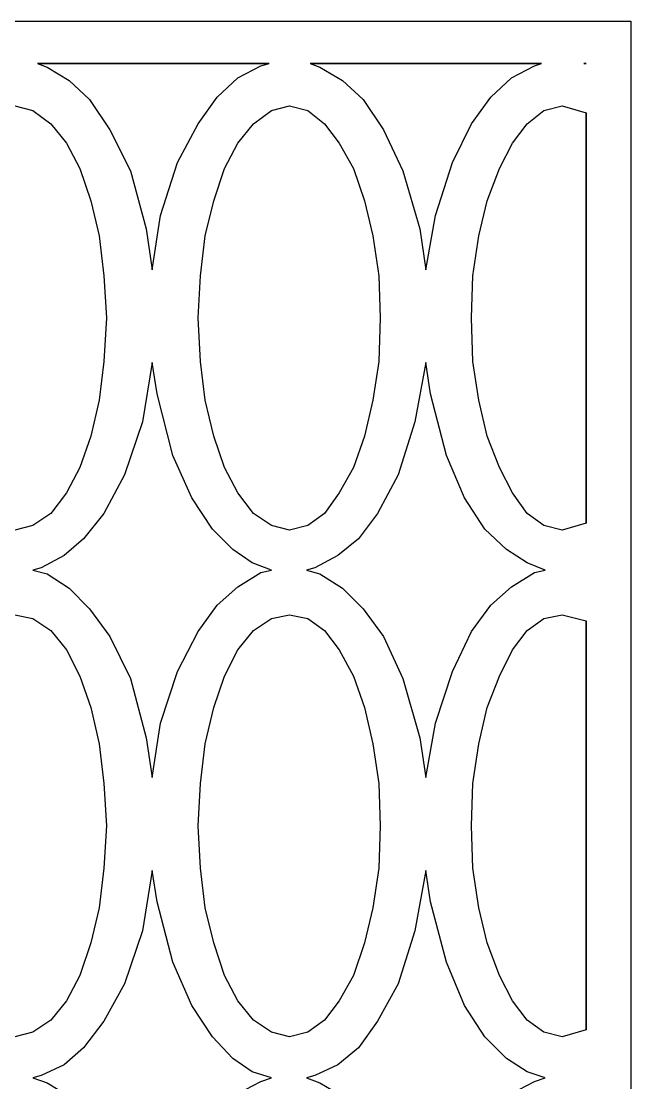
# Model space of a CAD drawing. Header units: centimetres. Extents: x -8.9 to 6.3, y -14 to 14.3.
# Drawn here: x 2.31 to 6.31, y 7.34 to 14.29 of the extents above; entities that cross this region are included whole.
import ezdxf

# ---------------------------------------------------------------- set-up
doc = ezdxf.new("R2010")
doc.units = ezdxf.units.CM
doc.header["$MEASUREMENT"] = 0
doc.layers.add('layer 1', color=7, linetype='Continuous')

msp = doc.modelspace()

# ---------------------------------------------------------------- linework, layer by layer
at = {"layer": 'layer 1', "color": 177}
for points, knots in [([(6.30905, 0.37926), (6.30905, 0.37926), (6.30905, 14.29219), (6.30905, 14.29219), (6.30905, 14.29219), (6.30905, 14.29219), (-8.93983, 14.29219), (-8.93983, 14.29219), (-8.93983, 14.29219), (-8.93983, 14.29219), (-8.93983, 0.37926), (-8.93983, 0.37926), (-8.93983, 0.37926), (-8.93983, 0.37926), (6.30905, 0.37926), (6.30905, 0.37926)], [0, 0, 0, 0, 0.2, 0.2, 0.2, 0.2, 0.4, 0.4, 0.4, 0.4, 0.6, 0.6, 0.6, 0.6, 1, 1, 1, 1]), ([(3.93753, 14.01551), (3.93753, 14.01551), (3.8822, 13.9997), (3.8822, 13.9997), (3.8822, 13.9997), (3.8822, 13.9997), (3.732, 13.92065), (3.732, 13.92065), (3.732, 13.92065), (3.732, 13.92065), (3.59761, 13.79417), (3.59761, 13.79417), (3.59761, 13.79417), (3.59761, 13.79417), (3.47113, 13.62026), (3.47113, 13.62026), (3.47113, 13.62026), (3.47113, 13.62026), (3.33675, 13.3673), (3.33675, 13.3673), (3.33675, 13.3673), (3.33675, 13.3673), (3.22608, 13.01947), (3.22608, 13.01947), (3.22608, 13.01947), (3.22608, 13.01947), (3.17074, 12.66375), (3.17074, 12.66375), (3.17074, 12.66375), (3.17074, 12.66375), (3.13121, 12.93252), (3.13121, 12.93252), (3.13121, 12.93252), (3.13121, 12.93252), (3.02845, 13.31196), (3.02845, 13.31196), (3.02845, 13.31196), (3.02845, 13.31196), (2.89406, 13.58073), (2.89406, 13.58073), (2.89406, 13.58073), (2.89406, 13.58073), (2.75968, 13.77836), (2.75968, 13.77836), (2.75968, 13.77836), (2.75968, 13.77836), (2.62529, 13.90484), (2.62529, 13.90484), (2.62529, 13.90484), (2.62529, 13.90484), (2.483, 13.9918), (2.483, 13.9918), (2.483, 13.9918), (2.483, 13.9918), (2.41976, 14.01551), (2.41976, 14.01551), (2.41976, 14.01551), (2.41976, 14.01551), (3.93753, 14.01551), (3.93753, 14.01551)], [0, 0, 0, 0, 0.0625, 0.0625, 0.0625, 0.0625, 0.125, 0.125, 0.125, 0.125, 0.1875, 0.1875, 0.1875, 0.1875, 0.25, 0.25, 0.25, 0.25, 0.3125, 0.3125, 0.3125, 0.3125, 0.375, 0.375, 0.375, 0.375, 0.4375, 0.4375, 0.4375, 0.4375, 0.5, 0.5, 0.5, 0.5, 0.5625, 0.5625, 0.5625, 0.5625, 0.625, 0.625, 0.625, 0.625, 0.6875, 0.6875, 0.6875, 0.6875, 0.75, 0.75, 0.75, 0.75, 0.8125, 0.8125, 0.8125, 0.8125, 0.875, 0.875, 0.875, 0.875, 1, 1, 1, 1]), ([(2.41976, 14.01551), (2.41976, 14.01551), (3.93753, 14.01551), (3.93753, 14.01551), (3.93753, 14.01551), (3.93753, 14.01551), (2.41976, 14.01551), (2.41976, 14.01551)], [0, 0, 0, 0, 0.3333333, 0.3333333, 0.3333333, 0.3333333, 1, 1, 1, 1]), ([(4.2063, 14.01551), (4.2063, 14.01551), (5.72408, 14.01551), (5.72408, 14.01551), (5.72408, 14.01551), (5.72408, 14.01551), (4.2063, 14.01551), (4.2063, 14.01551)], [0, 0, 0, 0, 0.3333333, 0.3333333, 0.3333333, 0.3333333, 1, 1, 1, 1]), ([(5.72408, 14.01551), (5.72408, 14.01551), (5.67665, 13.9997), (5.67665, 13.9997), (5.67665, 13.9997), (5.67665, 13.9997), (5.52645, 13.92065), (5.52645, 13.92065), (5.52645, 13.92065), (5.52645, 13.92065), (5.39207, 13.79417), (5.39207, 13.79417), (5.39207, 13.79417), (5.39207, 13.79417), (5.26558, 13.62026), (5.26558, 13.62026), (5.26558, 13.62026), (5.26558, 13.62026), (5.1391, 13.3673), (5.1391, 13.3673), (5.1391, 13.3673), (5.1391, 13.3673), (5.02843, 13.01947), (5.02843, 13.01947), (5.02843, 13.01947), (5.02843, 13.01947), (4.96519, 12.66375), (4.96519, 12.66375), (4.96519, 12.66375), (4.96519, 12.66375), (4.92567, 12.93252), (4.92567, 12.93252), (4.92567, 12.93252), (4.92567, 12.93252), (4.81499, 13.31196), (4.81499, 13.31196), (4.81499, 13.31196), (4.81499, 13.31196), (4.68851, 13.58073), (4.68851, 13.58073), (4.68851, 13.58073), (4.68851, 13.58073), (4.55413, 13.77836), (4.55413, 13.77836), (4.55413, 13.77836), (4.55413, 13.77836), (4.41974, 13.90484), (4.41974, 13.90484), (4.41974, 13.90484), (4.41974, 13.90484), (4.26954, 13.9918), (4.26954, 13.9918), (4.26954, 13.9918), (4.26954, 13.9918), (4.2063, 14.01551), (4.2063, 14.01551), (4.2063, 14.01551), (4.2063, 14.01551), (5.72408, 14.01551), (5.72408, 14.01551)], [0, 0, 0, 0, 0.0625, 0.0625, 0.0625, 0.0625, 0.125, 0.125, 0.125, 0.125, 0.1875, 0.1875, 0.1875, 0.1875, 0.25, 0.25, 0.25, 0.25, 0.3125, 0.3125, 0.3125, 0.3125, 0.375, 0.375, 0.375, 0.375, 0.4375, 0.4375, 0.4375, 0.4375, 0.5, 0.5, 0.5, 0.5, 0.5625, 0.5625, 0.5625, 0.5625, 0.625, 0.625, 0.625, 0.625, 0.6875, 0.6875, 0.6875, 0.6875, 0.75, 0.75, 0.75, 0.75, 0.8125, 0.8125, 0.8125, 0.8125, 0.875, 0.875, 0.875, 0.875, 1, 1, 1, 1]), ([(6.01657, 14.01551), (6.01657, 14.01551), (6.00076, 14.01551), (6.00076, 14.01551), (6.00076, 14.01551), (6.00076, 14.01551), (6.01657, 14.01551), (6.01657, 14.01551)], [0, 0, 0, 0, 0.3333333, 0.3333333, 0.3333333, 0.3333333, 1, 1, 1, 1]), ([(2.87035, 12.34754), (2.87035, 12.34754), (2.85454, 12.62422), (2.85454, 12.62422), (2.85454, 12.62422), (2.85454, 12.62422), (2.82292, 12.88509), (2.82292, 12.88509), (2.82292, 12.88509), (2.82292, 12.88509), (2.76758, 13.11433), (2.76758, 13.11433), (2.76758, 13.11433), (2.76758, 13.11433), (2.69644, 13.32777), (2.69644, 13.32777), (2.69644, 13.32777), (2.69644, 13.32777), (2.60948, 13.49378), (2.60948, 13.49378), (2.60948, 13.49378), (2.60948, 13.49378), (2.50671, 13.62026), (2.50671, 13.62026), (2.50671, 13.62026), (2.50671, 13.62026), (2.38814, 13.70721), (2.38814, 13.70721), (2.38814, 13.70721), (2.38814, 13.70721), (2.26956, 13.73883), (2.26956, 13.73883), (2.26956, 13.73883), (2.26956, 13.73883), (2.15889, 13.70721), (2.15889, 13.70721), (2.15889, 13.70721), (2.15889, 13.70721), (2.04822, 13.62026), (2.04822, 13.62026), (2.04822, 13.62026), (2.04822, 13.62026), (1.94545, 13.49378), (1.94545, 13.49378), (1.94545, 13.49378), (1.94545, 13.49378), (1.85059, 13.32777), (1.85059, 13.32777), (1.85059, 13.32777), (1.85059, 13.32777), (1.77945, 13.11433), (1.77945, 13.11433), (1.77945, 13.11433), (1.77945, 13.11433), (1.72411, 12.88509), (1.72411, 12.88509), (1.72411, 12.88509), (1.72411, 12.88509), (1.68459, 12.62422), (1.68459, 12.62422), (1.68459, 12.62422), (1.68459, 12.62422), (1.67668, 12.34754), (1.67668, 12.34754), (1.67668, 12.34754), (1.67668, 12.34754), (1.68459, 12.06296), (1.68459, 12.06296), (1.68459, 12.06296), (1.68459, 12.06296), (1.72411, 11.81), (1.72411, 11.81), (1.72411, 11.81), (1.72411, 11.81), (1.77945, 11.57285), (1.77945, 11.57285), (1.77945, 11.57285), (1.77945, 11.57285), (1.85059, 11.36731), (1.85059, 11.36731), (1.85059, 11.36731), (1.85059, 11.36731), (1.94545, 11.20131), (1.94545, 11.20131), (1.94545, 11.20131), (1.94545, 11.20131), (2.04822, 11.06692), (2.04822, 11.06692), (2.04822, 11.06692), (2.04822, 11.06692), (2.15889, 10.98787), (2.15889, 10.98787), (2.15889, 10.98787), (2.15889, 10.98787), (2.26956, 10.95625), (2.26956, 10.95625), (2.26956, 10.95625), (2.26956, 10.95625), (2.38814, 10.98787), (2.38814, 10.98787), (2.38814, 10.98787), (2.38814, 10.98787), (2.50671, 11.06692), (2.50671, 11.06692), (2.50671, 11.06692), (2.50671, 11.06692), (2.60948, 11.20131), (2.60948, 11.20131), (2.60948, 11.20131), (2.60948, 11.20131), (2.69644, 11.36731), (2.69644, 11.36731), (2.69644, 11.36731), (2.69644, 11.36731), (2.76758, 11.57285), (2.76758, 11.57285), (2.76758, 11.57285), (2.76758, 11.57285), (2.82292, 11.81), (2.82292, 11.81), (2.82292, 11.81), (2.82292, 11.81), (2.85454, 12.06296), (2.85454, 12.06296), (2.85454, 12.06296), (2.85454, 12.06296), (2.87035, 12.34754), (2.87035, 12.34754)], [0, 0, 0, 0, 0.030303, 0.030303, 0.030303, 0.030303, 0.0606061, 0.0606061, 0.0606061, 0.0606061, 0.0909091, 0.0909091, 0.0909091, 0.0909091, 0.1212121, 0.1212121, 0.1212121, 0.1212121, 0.1515152, 0.1515152, 0.1515152, 0.1515152, 0.1818182, 0.1818182, 0.1818182, 0.1818182, 0.2121212, 0.2121212, 0.2121212, 0.2121212, 0.2424242, 0.2424242, 0.2424242, 0.2424242, 0.2727273, 0.2727273, 0.2727273, 0.2727273, 0.3030303, 0.3030303, 0.3030303, 0.3030303, 0.3333333, 0.3333333, 0.3333333, 0.3333333, 0.3636364, 0.3636364, 0.3636364, 0.3636364, 0.3939394, 0.3939394, 0.3939394, 0.3939394, 0.4242424, 0.4242424, 0.4242424, 0.4242424, 0.4545455, 0.4545455, 0.4545455, 0.4545455, 0.4848485, 0.4848485, 0.4848485, 0.4848485, 0.5151515, 0.5151515, 0.5151515, 0.5151515, 0.5454545, 0.5454545, 0.5454545, 0.5454545, 0.5757576, 0.5757576, 0.5757576, 0.5757576, 0.6060606, 0.6060606, 0.6060606, 0.6060606, 0.6363636, 0.6363636, 0.6363636, 0.6363636, 0.6666667, 0.6666667, 0.6666667, 0.6666667, 0.6969697, 0.6969697, 0.6969697, 0.6969697, 0.7272727, 0.7272727, 0.7272727, 0.7272727, 0.7575758, 0.7575758, 0.7575758, 0.7575758, 0.7878788, 0.7878788, 0.7878788, 0.7878788, 0.8181818, 0.8181818, 0.8181818, 0.8181818, 0.8484848, 0.8484848, 0.8484848, 0.8484848, 0.8787879, 0.8787879, 0.8787879, 0.8787879, 0.9090909, 0.9090909, 0.9090909, 0.9090909, 0.9393939, 0.9393939, 0.9393939, 0.9393939, 1, 1, 1, 1]), ([(4.6648, 12.34754), (4.6648, 12.34754), (4.65689, 12.62422), (4.65689, 12.62422), (4.65689, 12.62422), (4.65689, 12.62422), (4.61737, 12.88509), (4.61737, 12.88509), (4.61737, 12.88509), (4.61737, 12.88509), (4.56203, 13.11433), (4.56203, 13.11433), (4.56203, 13.11433), (4.56203, 13.11433), (4.49089, 13.32777), (4.49089, 13.32777), (4.49089, 13.32777), (4.49089, 13.32777), (4.39603, 13.49378), (4.39603, 13.49378), (4.39603, 13.49378), (4.39603, 13.49378), (4.30117, 13.62026), (4.30117, 13.62026), (4.30117, 13.62026), (4.30117, 13.62026), (4.19049, 13.70721), (4.19049, 13.70721), (4.19049, 13.70721), (4.19049, 13.70721), (4.07192, 13.73883), (4.07192, 13.73883), (4.07192, 13.73883), (4.07192, 13.73883), (3.95334, 13.70721), (3.95334, 13.70721), (3.95334, 13.70721), (3.95334, 13.70721), (3.83477, 13.62026), (3.83477, 13.62026), (3.83477, 13.62026), (3.83477, 13.62026), (3.732, 13.49378), (3.732, 13.49378), (3.732, 13.49378), (3.732, 13.49378), (3.64504, 13.32777), (3.64504, 13.32777), (3.64504, 13.32777), (3.64504, 13.32777), (3.5739, 13.11433), (3.5739, 13.11433), (3.5739, 13.11433), (3.5739, 13.11433), (3.51856, 12.88509), (3.51856, 12.88509), (3.51856, 12.88509), (3.51856, 12.88509), (3.48694, 12.62422), (3.48694, 12.62422), (3.48694, 12.62422), (3.48694, 12.62422), (3.47113, 12.34754), (3.47113, 12.34754), (3.47113, 12.34754), (3.47113, 12.34754), (3.48694, 12.06296), (3.48694, 12.06296), (3.48694, 12.06296), (3.48694, 12.06296), (3.51856, 11.81), (3.51856, 11.81), (3.51856, 11.81), (3.51856, 11.81), (3.5739, 11.57285), (3.5739, 11.57285), (3.5739, 11.57285), (3.5739, 11.57285), (3.64504, 11.36731), (3.64504, 11.36731), (3.64504, 11.36731), (3.64504, 11.36731), (3.732, 11.20131), (3.732, 11.20131), (3.732, 11.20131), (3.732, 11.20131), (3.83477, 11.06692), (3.83477, 11.06692), (3.83477, 11.06692), (3.83477, 11.06692), (3.95334, 10.98787), (3.95334, 10.98787), (3.95334, 10.98787), (3.95334, 10.98787), (4.07192, 10.95625), (4.07192, 10.95625), (4.07192, 10.95625), (4.07192, 10.95625), (4.19049, 10.98787), (4.19049, 10.98787), (4.19049, 10.98787), (4.19049, 10.98787), (4.30117, 11.06692), (4.30117, 11.06692), (4.30117, 11.06692), (4.30117, 11.06692), (4.39603, 11.20131), (4.39603, 11.20131), (4.39603, 11.20131), (4.39603, 11.20131), (4.49089, 11.36731), (4.49089, 11.36731), (4.49089, 11.36731), (4.49089, 11.36731), (4.56203, 11.57285), (4.56203, 11.57285), (4.56203, 11.57285), (4.56203, 11.57285), (4.61737, 11.81), (4.61737, 11.81), (4.61737, 11.81), (4.61737, 11.81), (4.65689, 12.06296), (4.65689, 12.06296), (4.65689, 12.06296), (4.65689, 12.06296), (4.6648, 12.34754), (4.6648, 12.34754)], [0, 0, 0, 0, 0.030303, 0.030303, 0.030303, 0.030303, 0.0606061, 0.0606061, 0.0606061, 0.0606061, 0.0909091, 0.0909091, 0.0909091, 0.0909091, 0.1212121, 0.1212121, 0.1212121, 0.1212121, 0.1515152, 0.1515152, 0.1515152, 0.1515152, 0.1818182, 0.1818182, 0.1818182, 0.1818182, 0.2121212, 0.2121212, 0.2121212, 0.2121212, 0.2424242, 0.2424242, 0.2424242, 0.2424242, 0.2727273, 0.2727273, 0.2727273, 0.2727273, 0.3030303, 0.3030303, 0.3030303, 0.3030303, 0.3333333, 0.3333333, 0.3333333, 0.3333333, 0.3636364, 0.3636364, 0.3636364, 0.3636364, 0.3939394, 0.3939394, 0.3939394, 0.3939394, 0.4242424, 0.4242424, 0.4242424, 0.4242424, 0.4545455, 0.4545455, 0.4545455, 0.4545455, 0.4848485, 0.4848485, 0.4848485, 0.4848485, 0.5151515, 0.5151515, 0.5151515, 0.5151515, 0.5454545, 0.5454545, 0.5454545, 0.5454545, 0.5757576, 0.5757576, 0.5757576, 0.5757576, 0.6060606, 0.6060606, 0.6060606, 0.6060606, 0.6363636, 0.6363636, 0.6363636, 0.6363636, 0.6666667, 0.6666667, 0.6666667, 0.6666667, 0.6969697, 0.6969697, 0.6969697, 0.6969697, 0.7272727, 0.7272727, 0.7272727, 0.7272727, 0.7575758, 0.7575758, 0.7575758, 0.7575758, 0.7878788, 0.7878788, 0.7878788, 0.7878788, 0.8181818, 0.8181818, 0.8181818, 0.8181818, 0.8484848, 0.8484848, 0.8484848, 0.8484848, 0.8787879, 0.8787879, 0.8787879, 0.8787879, 0.9090909, 0.9090909, 0.9090909, 0.9090909, 0.9393939, 0.9393939, 0.9393939, 0.9393939, 1, 1, 1, 1]), ([(6.01657, 13.6914), (6.01657, 13.6914), (5.85846, 13.73883), (5.85846, 13.73883), (5.85846, 13.73883), (5.85846, 13.73883), (5.73989, 13.70721), (5.73989, 13.70721), (5.73989, 13.70721), (5.73989, 13.70721), (5.62922, 13.62026), (5.62922, 13.62026), (5.62922, 13.62026), (5.62922, 13.62026), (5.53436, 13.49378), (5.53436, 13.49378), (5.53436, 13.49378), (5.53436, 13.49378), (5.4474, 13.32777), (5.4474, 13.32777), (5.4474, 13.32777), (5.4474, 13.32777), (5.36835, 13.11433), (5.36835, 13.11433), (5.36835, 13.11433), (5.36835, 13.11433), (5.31301, 12.88509), (5.31301, 12.88509), (5.31301, 12.88509), (5.31301, 12.88509), (5.27349, 12.62422), (5.27349, 12.62422), (5.27349, 12.62422), (5.27349, 12.62422), (5.26558, 12.34754), (5.26558, 12.34754), (5.26558, 12.34754), (5.26558, 12.34754), (5.27349, 12.06296), (5.27349, 12.06296), (5.27349, 12.06296), (5.27349, 12.06296), (5.31301, 11.81), (5.31301, 11.81), (5.31301, 11.81), (5.31301, 11.81), (5.36835, 11.57285), (5.36835, 11.57285), (5.36835, 11.57285), (5.36835, 11.57285), (5.4474, 11.36731), (5.4474, 11.36731), (5.4474, 11.36731), (5.4474, 11.36731), (5.53436, 11.20131), (5.53436, 11.20131), (5.53436, 11.20131), (5.53436, 11.20131), (5.62922, 11.06692), (5.62922, 11.06692), (5.62922, 11.06692), (5.62922, 11.06692), (5.73989, 10.98787), (5.73989, 10.98787), (5.73989, 10.98787), (5.73989, 10.98787), (5.85846, 10.95625), (5.85846, 10.95625), (5.85846, 10.95625), (5.85846, 10.95625), (6.01657, 11.00368), (6.01657, 11.00368), (6.01657, 11.00368), (6.01657, 11.00368), (6.01657, 13.6914), (6.01657, 13.6914)], [0, 0, 0, 0, 0.05, 0.05, 0.05, 0.05, 0.1, 0.1, 0.1, 0.1, 0.15, 0.15, 0.15, 0.15, 0.2, 0.2, 0.2, 0.2, 0.25, 0.25, 0.25, 0.25, 0.3, 0.3, 0.3, 0.3, 0.35, 0.35, 0.35, 0.35, 0.4, 0.4, 0.4, 0.4, 0.45, 0.45, 0.45, 0.45, 0.5, 0.5, 0.5, 0.5, 0.55, 0.55, 0.55, 0.55, 0.6, 0.6, 0.6, 0.6, 0.65, 0.65, 0.65, 0.65, 0.7, 0.7, 0.7, 0.7, 0.75, 0.75, 0.75, 0.75, 0.8, 0.8, 0.8, 0.8, 0.85, 0.85, 0.85, 0.85, 0.9, 0.9, 0.9, 0.9, 1, 1, 1, 1]), ([(6.01657, 11.00368), (6.01657, 11.00368), (6.01657, 13.6914), (6.01657, 13.6914), (6.01657, 13.6914), (6.01657, 13.6914), (6.01657, 11.00368), (6.01657, 11.00368)], [0, 0, 0, 0, 0.3333333, 0.3333333, 0.3333333, 0.3333333, 1, 1, 1, 1]), ([(3.17074, 12.05505), (3.17074, 12.05505), (3.20236, 11.84952), (3.20236, 11.84952), (3.20236, 11.84952), (3.20236, 11.84952), (3.30513, 11.44636), (3.30513, 11.44636), (3.30513, 11.44636), (3.30513, 11.44636), (3.43161, 11.16969), (3.43161, 11.16969), (3.43161, 11.16969), (3.43161, 11.16969), (3.56599, 10.96415), (3.56599, 10.96415), (3.56599, 10.96415), (3.56599, 10.96415), (3.70038, 10.82977), (3.70038, 10.82977), (3.70038, 10.82977), (3.70038, 10.82977), (3.82686, 10.74281), (3.82686, 10.74281), (3.82686, 10.74281), (3.82686, 10.74281), (3.95334, 10.69538), (3.95334, 10.69538), (3.95334, 10.69538), (3.95334, 10.69538), (3.8822, 10.67957), (3.8822, 10.67957), (3.8822, 10.67957), (3.8822, 10.67957), (3.732, 10.58471), (3.732, 10.58471), (3.732, 10.58471), (3.732, 10.58471), (3.59761, 10.46614), (3.59761, 10.46614), (3.59761, 10.46614), (3.59761, 10.46614), (3.47113, 10.29222), (3.47113, 10.29222), (3.47113, 10.29222), (3.47113, 10.29222), (3.33675, 10.03136), (3.33675, 10.03136), (3.33675, 10.03136), (3.33675, 10.03136), (3.22608, 9.69144), (3.22608, 9.69144), (3.22608, 9.69144), (3.22608, 9.69144), (3.17074, 9.33571), (3.17074, 9.33571), (3.17074, 9.33571), (3.17074, 9.33571), (3.13121, 9.59658), (3.13121, 9.59658), (3.13121, 9.59658), (3.13121, 9.59658), (3.02845, 9.98393), (3.02845, 9.98393), (3.02845, 9.98393), (3.02845, 9.98393), (2.89406, 10.2606), (2.89406, 10.2606), (2.89406, 10.2606), (2.89406, 10.2606), (2.75968, 10.44242), (2.75968, 10.44242), (2.75968, 10.44242), (2.75968, 10.44242), (2.62529, 10.57681), (2.62529, 10.57681), (2.62529, 10.57681), (2.62529, 10.57681), (2.483, 10.67167), (2.483, 10.67167), (2.483, 10.67167), (2.483, 10.67167), (2.38814, 10.69538), (2.38814, 10.69538), (2.38814, 10.69538), (2.38814, 10.69538), (2.44347, 10.71119), (2.44347, 10.71119), (2.44347, 10.71119), (2.44347, 10.71119), (2.59367, 10.79024), (2.59367, 10.79024), (2.59367, 10.79024), (2.59367, 10.79024), (2.72015, 10.90091), (2.72015, 10.90091), (2.72015, 10.90091), (2.72015, 10.90091), (2.85454, 11.06692), (2.85454, 11.06692), (2.85454, 11.06692), (2.85454, 11.06692), (2.98892, 11.31988), (2.98892, 11.31988), (2.98892, 11.31988), (2.98892, 11.31988), (3.1075, 11.66771), (3.1075, 11.66771), (3.1075, 11.66771), (3.1075, 11.66771), (3.17074, 12.05505), (3.17074, 12.05505)], [0, 0, 0, 0, 0.0344828, 0.0344828, 0.0344828, 0.0344828, 0.0689655, 0.0689655, 0.0689655, 0.0689655, 0.1034483, 0.1034483, 0.1034483, 0.1034483, 0.137931, 0.137931, 0.137931, 0.137931, 0.1724138, 0.1724138, 0.1724138, 0.1724138, 0.2068966, 0.2068966, 0.2068966, 0.2068966, 0.2413793, 0.2413793, 0.2413793, 0.2413793, 0.2758621, 0.2758621, 0.2758621, 0.2758621, 0.3103448, 0.3103448, 0.3103448, 0.3103448, 0.3448276, 0.3448276, 0.3448276, 0.3448276, 0.3793103, 0.3793103, 0.3793103, 0.3793103, 0.4137931, 0.4137931, 0.4137931, 0.4137931, 0.4482759, 0.4482759, 0.4482759, 0.4482759, 0.4827586, 0.4827586, 0.4827586, 0.4827586, 0.5172414, 0.5172414, 0.5172414, 0.5172414, 0.5517241, 0.5517241, 0.5517241, 0.5517241, 0.5862069, 0.5862069, 0.5862069, 0.5862069, 0.6206897, 0.6206897, 0.6206897, 0.6206897, 0.6551724, 0.6551724, 0.6551724, 0.6551724, 0.6896552, 0.6896552, 0.6896552, 0.6896552, 0.7241379, 0.7241379, 0.7241379, 0.7241379, 0.7586207, 0.7586207, 0.7586207, 0.7586207, 0.7931034, 0.7931034, 0.7931034, 0.7931034, 0.8275862, 0.8275862, 0.8275862, 0.8275862, 0.862069, 0.862069, 0.862069, 0.862069, 0.8965517, 0.8965517, 0.8965517, 0.8965517, 0.9310345, 0.9310345, 0.9310345, 0.9310345, 1, 1, 1, 1]), ([(4.96519, 12.05505), (4.96519, 12.05505), (4.99681, 11.84952), (4.99681, 11.84952), (4.99681, 11.84952), (4.99681, 11.84952), (5.09958, 11.44636), (5.09958, 11.44636), (5.09958, 11.44636), (5.09958, 11.44636), (5.21815, 11.16969), (5.21815, 11.16969), (5.21815, 11.16969), (5.21815, 11.16969), (5.35254, 10.96415), (5.35254, 10.96415), (5.35254, 10.96415), (5.35254, 10.96415), (5.49483, 10.82977), (5.49483, 10.82977), (5.49483, 10.82977), (5.49483, 10.82977), (5.62922, 10.74281), (5.62922, 10.74281), (5.62922, 10.74281), (5.62922, 10.74281), (5.74779, 10.69538), (5.74779, 10.69538), (5.74779, 10.69538), (5.74779, 10.69538), (5.67665, 10.67957), (5.67665, 10.67957), (5.67665, 10.67957), (5.67665, 10.67957), (5.52645, 10.58471), (5.52645, 10.58471), (5.52645, 10.58471), (5.52645, 10.58471), (5.39207, 10.46614), (5.39207, 10.46614), (5.39207, 10.46614), (5.39207, 10.46614), (5.26558, 10.29222), (5.26558, 10.29222), (5.26558, 10.29222), (5.26558, 10.29222), (5.1391, 10.03136), (5.1391, 10.03136), (5.1391, 10.03136), (5.1391, 10.03136), (5.02843, 9.69144), (5.02843, 9.69144), (5.02843, 9.69144), (5.02843, 9.69144), (4.96519, 9.33571), (4.96519, 9.33571), (4.96519, 9.33571), (4.96519, 9.33571), (4.92567, 9.59658), (4.92567, 9.59658), (4.92567, 9.59658), (4.92567, 9.59658), (4.81499, 9.98393), (4.81499, 9.98393), (4.81499, 9.98393), (4.81499, 9.98393), (4.68851, 10.2606), (4.68851, 10.2606), (4.68851, 10.2606), (4.68851, 10.2606), (4.55413, 10.44242), (4.55413, 10.44242), (4.55413, 10.44242), (4.55413, 10.44242), (4.41974, 10.57681), (4.41974, 10.57681), (4.41974, 10.57681), (4.41974, 10.57681), (4.26954, 10.67167), (4.26954, 10.67167), (4.26954, 10.67167), (4.26954, 10.67167), (4.18259, 10.69538), (4.18259, 10.69538), (4.18259, 10.69538), (4.18259, 10.69538), (4.23792, 10.71119), (4.23792, 10.71119), (4.23792, 10.71119), (4.23792, 10.71119), (4.38812, 10.79024), (4.38812, 10.79024), (4.38812, 10.79024), (4.38812, 10.79024), (4.52251, 10.90091), (4.52251, 10.90091), (4.52251, 10.90091), (4.52251, 10.90091), (4.64899, 11.06692), (4.64899, 11.06692), (4.64899, 11.06692), (4.64899, 11.06692), (4.78337, 11.31988), (4.78337, 11.31988), (4.78337, 11.31988), (4.78337, 11.31988), (4.89405, 11.66771), (4.89405, 11.66771), (4.89405, 11.66771), (4.89405, 11.66771), (4.96519, 12.05505), (4.96519, 12.05505)], [0, 0, 0, 0, 0.0344828, 0.0344828, 0.0344828, 0.0344828, 0.0689655, 0.0689655, 0.0689655, 0.0689655, 0.1034483, 0.1034483, 0.1034483, 0.1034483, 0.137931, 0.137931, 0.137931, 0.137931, 0.1724138, 0.1724138, 0.1724138, 0.1724138, 0.2068966, 0.2068966, 0.2068966, 0.2068966, 0.2413793, 0.2413793, 0.2413793, 0.2413793, 0.2758621, 0.2758621, 0.2758621, 0.2758621, 0.3103448, 0.3103448, 0.3103448, 0.3103448, 0.3448276, 0.3448276, 0.3448276, 0.3448276, 0.3793103, 0.3793103, 0.3793103, 0.3793103, 0.4137931, 0.4137931, 0.4137931, 0.4137931, 0.4482759, 0.4482759, 0.4482759, 0.4482759, 0.4827586, 0.4827586, 0.4827586, 0.4827586, 0.5172414, 0.5172414, 0.5172414, 0.5172414, 0.5517241, 0.5517241, 0.5517241, 0.5517241, 0.5862069, 0.5862069, 0.5862069, 0.5862069, 0.6206897, 0.6206897, 0.6206897, 0.6206897, 0.6551724, 0.6551724, 0.6551724, 0.6551724, 0.6896552, 0.6896552, 0.6896552, 0.6896552, 0.7241379, 0.7241379, 0.7241379, 0.7241379, 0.7586207, 0.7586207, 0.7586207, 0.7586207, 0.7931034, 0.7931034, 0.7931034, 0.7931034, 0.8275862, 0.8275862, 0.8275862, 0.8275862, 0.862069, 0.862069, 0.862069, 0.862069, 0.8965517, 0.8965517, 0.8965517, 0.8965517, 0.9310345, 0.9310345, 0.9310345, 0.9310345, 1, 1, 1, 1]), ([(2.87035, 9.01951), (2.87035, 9.01951), (2.85454, 9.29618), (2.85454, 9.29618), (2.85454, 9.29618), (2.85454, 9.29618), (2.82292, 9.55705), (2.82292, 9.55705), (2.82292, 9.55705), (2.82292, 9.55705), (2.76758, 9.7942), (2.76758, 9.7942), (2.76758, 9.7942), (2.76758, 9.7942), (2.69644, 9.99974), (2.69644, 9.99974), (2.69644, 9.99974), (2.69644, 9.99974), (2.60948, 10.17365), (2.60948, 10.17365), (2.60948, 10.17365), (2.60948, 10.17365), (2.50671, 10.30013), (2.50671, 10.30013), (2.50671, 10.30013), (2.50671, 10.30013), (2.38814, 10.37918), (2.38814, 10.37918), (2.38814, 10.37918), (2.38814, 10.37918), (2.26956, 10.40289), (2.26956, 10.40289), (2.26956, 10.40289), (2.26956, 10.40289), (2.15889, 10.37918), (2.15889, 10.37918), (2.15889, 10.37918), (2.15889, 10.37918), (2.04822, 10.30013), (2.04822, 10.30013), (2.04822, 10.30013), (2.04822, 10.30013), (1.94545, 10.17365), (1.94545, 10.17365), (1.94545, 10.17365), (1.94545, 10.17365), (1.85059, 9.99974), (1.85059, 9.99974), (1.85059, 9.99974), (1.85059, 9.99974), (1.77945, 9.7942), (1.77945, 9.7942), (1.77945, 9.7942), (1.77945, 9.7942), (1.72411, 9.55705), (1.72411, 9.55705), (1.72411, 9.55705), (1.72411, 9.55705), (1.68459, 9.29618), (1.68459, 9.29618), (1.68459, 9.29618), (1.68459, 9.29618), (1.67668, 9.01951), (1.67668, 9.01951), (1.67668, 9.01951), (1.67668, 9.01951), (1.68459, 8.74283), (1.68459, 8.74283), (1.68459, 8.74283), (1.68459, 8.74283), (1.72411, 8.48196), (1.72411, 8.48196), (1.72411, 8.48196), (1.72411, 8.48196), (1.77945, 8.25272), (1.77945, 8.25272), (1.77945, 8.25272), (1.77945, 8.25272), (1.85059, 8.03928), (1.85059, 8.03928), (1.85059, 8.03928), (1.85059, 8.03928), (1.94545, 7.87327), (1.94545, 7.87327), (1.94545, 7.87327), (1.94545, 7.87327), (2.04822, 7.74679), (2.04822, 7.74679), (2.04822, 7.74679), (2.04822, 7.74679), (2.15889, 7.66774), (2.15889, 7.66774), (2.15889, 7.66774), (2.15889, 7.66774), (2.26956, 7.63612), (2.26956, 7.63612), (2.26956, 7.63612), (2.26956, 7.63612), (2.38814, 7.66774), (2.38814, 7.66774), (2.38814, 7.66774), (2.38814, 7.66774), (2.50671, 7.74679), (2.50671, 7.74679), (2.50671, 7.74679), (2.50671, 7.74679), (2.60948, 7.87327), (2.60948, 7.87327), (2.60948, 7.87327), (2.60948, 7.87327), (2.69644, 8.03928), (2.69644, 8.03928), (2.69644, 8.03928), (2.69644, 8.03928), (2.76758, 8.25272), (2.76758, 8.25272), (2.76758, 8.25272), (2.76758, 8.25272), (2.82292, 8.48196), (2.82292, 8.48196), (2.82292, 8.48196), (2.82292, 8.48196), (2.85454, 8.74283), (2.85454, 8.74283), (2.85454, 8.74283), (2.85454, 8.74283), (2.87035, 9.01951), (2.87035, 9.01951)], [0, 0, 0, 0, 0.030303, 0.030303, 0.030303, 0.030303, 0.0606061, 0.0606061, 0.0606061, 0.0606061, 0.0909091, 0.0909091, 0.0909091, 0.0909091, 0.1212121, 0.1212121, 0.1212121, 0.1212121, 0.1515152, 0.1515152, 0.1515152, 0.1515152, 0.1818182, 0.1818182, 0.1818182, 0.1818182, 0.2121212, 0.2121212, 0.2121212, 0.2121212, 0.2424242, 0.2424242, 0.2424242, 0.2424242, 0.2727273, 0.2727273, 0.2727273, 0.2727273, 0.3030303, 0.3030303, 0.3030303, 0.3030303, 0.3333333, 0.3333333, 0.3333333, 0.3333333, 0.3636364, 0.3636364, 0.3636364, 0.3636364, 0.3939394, 0.3939394, 0.3939394, 0.3939394, 0.4242424, 0.4242424, 0.4242424, 0.4242424, 0.4545455, 0.4545455, 0.4545455, 0.4545455, 0.4848485, 0.4848485, 0.4848485, 0.4848485, 0.5151515, 0.5151515, 0.5151515, 0.5151515, 0.5454545, 0.5454545, 0.5454545, 0.5454545, 0.5757576, 0.5757576, 0.5757576, 0.5757576, 0.6060606, 0.6060606, 0.6060606, 0.6060606, 0.6363636, 0.6363636, 0.6363636, 0.6363636, 0.6666667, 0.6666667, 0.6666667, 0.6666667, 0.6969697, 0.6969697, 0.6969697, 0.6969697, 0.7272727, 0.7272727, 0.7272727, 0.7272727, 0.7575758, 0.7575758, 0.7575758, 0.7575758, 0.7878788, 0.7878788, 0.7878788, 0.7878788, 0.8181818, 0.8181818, 0.8181818, 0.8181818, 0.8484848, 0.8484848, 0.8484848, 0.8484848, 0.8787879, 0.8787879, 0.8787879, 0.8787879, 0.9090909, 0.9090909, 0.9090909, 0.9090909, 0.9393939, 0.9393939, 0.9393939, 0.9393939, 1, 1, 1, 1]), ([(4.6648, 9.01951), (4.6648, 9.01951), (4.65689, 9.29618), (4.65689, 9.29618), (4.65689, 9.29618), (4.65689, 9.29618), (4.61737, 9.55705), (4.61737, 9.55705), (4.61737, 9.55705), (4.61737, 9.55705), (4.56203, 9.7942), (4.56203, 9.7942), (4.56203, 9.7942), (4.56203, 9.7942), (4.49089, 9.99974), (4.49089, 9.99974), (4.49089, 9.99974), (4.49089, 9.99974), (4.39603, 10.17365), (4.39603, 10.17365), (4.39603, 10.17365), (4.39603, 10.17365), (4.30117, 10.30013), (4.30117, 10.30013), (4.30117, 10.30013), (4.30117, 10.30013), (4.19049, 10.37918), (4.19049, 10.37918), (4.19049, 10.37918), (4.19049, 10.37918), (4.07192, 10.40289), (4.07192, 10.40289), (4.07192, 10.40289), (4.07192, 10.40289), (3.95334, 10.37918), (3.95334, 10.37918), (3.95334, 10.37918), (3.95334, 10.37918), (3.83477, 10.30013), (3.83477, 10.30013), (3.83477, 10.30013), (3.83477, 10.30013), (3.732, 10.17365), (3.732, 10.17365), (3.732, 10.17365), (3.732, 10.17365), (3.64504, 9.99974), (3.64504, 9.99974), (3.64504, 9.99974), (3.64504, 9.99974), (3.5739, 9.7942), (3.5739, 9.7942), (3.5739, 9.7942), (3.5739, 9.7942), (3.51856, 9.55705), (3.51856, 9.55705), (3.51856, 9.55705), (3.51856, 9.55705), (3.48694, 9.29618), (3.48694, 9.29618), (3.48694, 9.29618), (3.48694, 9.29618), (3.47113, 9.01951), (3.47113, 9.01951), (3.47113, 9.01951), (3.47113, 9.01951), (3.48694, 8.74283), (3.48694, 8.74283), (3.48694, 8.74283), (3.48694, 8.74283), (3.51856, 8.48196), (3.51856, 8.48196), (3.51856, 8.48196), (3.51856, 8.48196), (3.5739, 8.25272), (3.5739, 8.25272), (3.5739, 8.25272), (3.5739, 8.25272), (3.64504, 8.03928), (3.64504, 8.03928), (3.64504, 8.03928), (3.64504, 8.03928), (3.732, 7.87327), (3.732, 7.87327), (3.732, 7.87327), (3.732, 7.87327), (3.83477, 7.74679), (3.83477, 7.74679), (3.83477, 7.74679), (3.83477, 7.74679), (3.95334, 7.66774), (3.95334, 7.66774), (3.95334, 7.66774), (3.95334, 7.66774), (4.07192, 7.63612), (4.07192, 7.63612), (4.07192, 7.63612), (4.07192, 7.63612), (4.19049, 7.66774), (4.19049, 7.66774), (4.19049, 7.66774), (4.19049, 7.66774), (4.30117, 7.74679), (4.30117, 7.74679), (4.30117, 7.74679), (4.30117, 7.74679), (4.39603, 7.87327), (4.39603, 7.87327), (4.39603, 7.87327), (4.39603, 7.87327), (4.49089, 8.03928), (4.49089, 8.03928), (4.49089, 8.03928), (4.49089, 8.03928), (4.56203, 8.25272), (4.56203, 8.25272), (4.56203, 8.25272), (4.56203, 8.25272), (4.61737, 8.48196), (4.61737, 8.48196), (4.61737, 8.48196), (4.61737, 8.48196), (4.65689, 8.74283), (4.65689, 8.74283), (4.65689, 8.74283), (4.65689, 8.74283), (4.6648, 9.01951), (4.6648, 9.01951)], [0, 0, 0, 0, 0.030303, 0.030303, 0.030303, 0.030303, 0.0606061, 0.0606061, 0.0606061, 0.0606061, 0.0909091, 0.0909091, 0.0909091, 0.0909091, 0.1212121, 0.1212121, 0.1212121, 0.1212121, 0.1515152, 0.1515152, 0.1515152, 0.1515152, 0.1818182, 0.1818182, 0.1818182, 0.1818182, 0.2121212, 0.2121212, 0.2121212, 0.2121212, 0.2424242, 0.2424242, 0.2424242, 0.2424242, 0.2727273, 0.2727273, 0.2727273, 0.2727273, 0.3030303, 0.3030303, 0.3030303, 0.3030303, 0.3333333, 0.3333333, 0.3333333, 0.3333333, 0.3636364, 0.3636364, 0.3636364, 0.3636364, 0.3939394, 0.3939394, 0.3939394, 0.3939394, 0.4242424, 0.4242424, 0.4242424, 0.4242424, 0.4545455, 0.4545455, 0.4545455, 0.4545455, 0.4848485, 0.4848485, 0.4848485, 0.4848485, 0.5151515, 0.5151515, 0.5151515, 0.5151515, 0.5454545, 0.5454545, 0.5454545, 0.5454545, 0.5757576, 0.5757576, 0.5757576, 0.5757576, 0.6060606, 0.6060606, 0.6060606, 0.6060606, 0.6363636, 0.6363636, 0.6363636, 0.6363636, 0.6666667, 0.6666667, 0.6666667, 0.6666667, 0.6969697, 0.6969697, 0.6969697, 0.6969697, 0.7272727, 0.7272727, 0.7272727, 0.7272727, 0.7575758, 0.7575758, 0.7575758, 0.7575758, 0.7878788, 0.7878788, 0.7878788, 0.7878788, 0.8181818, 0.8181818, 0.8181818, 0.8181818, 0.8484848, 0.8484848, 0.8484848, 0.8484848, 0.8787879, 0.8787879, 0.8787879, 0.8787879, 0.9090909, 0.9090909, 0.9090909, 0.9090909, 0.9393939, 0.9393939, 0.9393939, 0.9393939, 1, 1, 1, 1]), ([(6.01657, 10.36337), (6.01657, 10.36337), (5.85846, 10.40289), (5.85846, 10.40289), (5.85846, 10.40289), (5.85846, 10.40289), (5.73989, 10.37918), (5.73989, 10.37918), (5.73989, 10.37918), (5.73989, 10.37918), (5.62922, 10.30013), (5.62922, 10.30013), (5.62922, 10.30013), (5.62922, 10.30013), (5.53436, 10.17365), (5.53436, 10.17365), (5.53436, 10.17365), (5.53436, 10.17365), (5.4474, 9.99974), (5.4474, 9.99974), (5.4474, 9.99974), (5.4474, 9.99974), (5.36835, 9.7942), (5.36835, 9.7942), (5.36835, 9.7942), (5.36835, 9.7942), (5.31301, 9.55705), (5.31301, 9.55705), (5.31301, 9.55705), (5.31301, 9.55705), (5.27349, 9.29618), (5.27349, 9.29618), (5.27349, 9.29618), (5.27349, 9.29618), (5.26558, 9.01951), (5.26558, 9.01951), (5.26558, 9.01951), (5.26558, 9.01951), (5.27349, 8.74283), (5.27349, 8.74283), (5.27349, 8.74283), (5.27349, 8.74283), (5.31301, 8.48196), (5.31301, 8.48196), (5.31301, 8.48196), (5.31301, 8.48196), (5.36835, 8.25272), (5.36835, 8.25272), (5.36835, 8.25272), (5.36835, 8.25272), (5.4474, 8.03928), (5.4474, 8.03928), (5.4474, 8.03928), (5.4474, 8.03928), (5.53436, 7.87327), (5.53436, 7.87327), (5.53436, 7.87327), (5.53436, 7.87327), (5.62922, 7.74679), (5.62922, 7.74679), (5.62922, 7.74679), (5.62922, 7.74679), (5.73989, 7.66774), (5.73989, 7.66774), (5.73989, 7.66774), (5.73989, 7.66774), (5.85846, 7.63612), (5.85846, 7.63612), (5.85846, 7.63612), (5.85846, 7.63612), (6.01657, 7.68355), (6.01657, 7.68355), (6.01657, 7.68355), (6.01657, 7.68355), (6.01657, 10.36337), (6.01657, 10.36337)], [0, 0, 0, 0, 0.05, 0.05, 0.05, 0.05, 0.1, 0.1, 0.1, 0.1, 0.15, 0.15, 0.15, 0.15, 0.2, 0.2, 0.2, 0.2, 0.25, 0.25, 0.25, 0.25, 0.3, 0.3, 0.3, 0.3, 0.35, 0.35, 0.35, 0.35, 0.4, 0.4, 0.4, 0.4, 0.45, 0.45, 0.45, 0.45, 0.5, 0.5, 0.5, 0.5, 0.55, 0.55, 0.55, 0.55, 0.6, 0.6, 0.6, 0.6, 0.65, 0.65, 0.65, 0.65, 0.7, 0.7, 0.7, 0.7, 0.75, 0.75, 0.75, 0.75, 0.8, 0.8, 0.8, 0.8, 0.85, 0.85, 0.85, 0.85, 0.9, 0.9, 0.9, 0.9, 1, 1, 1, 1]), ([(6.01657, 7.68355), (6.01657, 7.68355), (6.01657, 10.36337), (6.01657, 10.36337), (6.01657, 10.36337), (6.01657, 10.36337), (6.01657, 7.68355), (6.01657, 7.68355)], [0, 0, 0, 0, 0.3333333, 0.3333333, 0.3333333, 0.3333333, 1, 1, 1, 1]), ([(3.17074, 8.72702), (3.17074, 8.72702), (3.20236, 8.52149), (3.20236, 8.52149), (3.20236, 8.52149), (3.20236, 8.52149), (3.30513, 8.12623), (3.30513, 8.12623), (3.30513, 8.12623), (3.30513, 8.12623), (3.43161, 7.84165), (3.43161, 7.84165), (3.43161, 7.84165), (3.43161, 7.84165), (3.56599, 7.63612), (3.56599, 7.63612), (3.56599, 7.63612), (3.56599, 7.63612), (3.70038, 7.49383), (3.70038, 7.49383), (3.70038, 7.49383), (3.70038, 7.49383), (3.82686, 7.40687), (3.82686, 7.40687), (3.82686, 7.40687), (3.82686, 7.40687), (3.95334, 7.36735), (3.95334, 7.36735), (3.95334, 7.36735), (3.95334, 7.36735), (3.8822, 7.34363), (3.8822, 7.34363), (3.8822, 7.34363), (3.8822, 7.34363), (3.732, 7.26458), (3.732, 7.26458), (3.732, 7.26458), (3.732, 7.26458), (3.59761, 7.1381), (3.59761, 7.1381), (3.59761, 7.1381), (3.59761, 7.1381), (3.47113, 6.96419), (3.47113, 6.96419), (3.47113, 6.96419), (3.47113, 6.96419), (3.33675, 6.71123), (3.33675, 6.71123), (3.33675, 6.71123), (3.33675, 6.71123), (3.22608, 6.3634), (3.22608, 6.3634), (3.22608, 6.3634), (3.22608, 6.3634), (3.17074, 5.99977), (3.17074, 5.99977), (3.17074, 5.99977), (3.17074, 5.99977), (3.13121, 6.27645), (3.13121, 6.27645), (3.13121, 6.27645), (3.13121, 6.27645), (3.02845, 6.65589), (3.02845, 6.65589), (3.02845, 6.65589), (3.02845, 6.65589), (2.89406, 6.92466), (2.89406, 6.92466), (2.89406, 6.92466), (2.89406, 6.92466), (2.75968, 7.12229), (2.75968, 7.12229), (2.75968, 7.12229), (2.75968, 7.12229), (2.62529, 7.24877), (2.62529, 7.24877), (2.62529, 7.24877), (2.62529, 7.24877), (2.483, 7.33573), (2.483, 7.33573), (2.483, 7.33573), (2.483, 7.33573), (2.38814, 7.36735), (2.38814, 7.36735), (2.38814, 7.36735), (2.38814, 7.36735), (2.44347, 7.38316), (2.44347, 7.38316), (2.44347, 7.38316), (2.44347, 7.38316), (2.59367, 7.4543), (2.59367, 7.4543), (2.59367, 7.4543), (2.59367, 7.4543), (2.72015, 7.56497), (2.72015, 7.56497), (2.72015, 7.56497), (2.72015, 7.56497), (2.85454, 7.73889), (2.85454, 7.73889), (2.85454, 7.73889), (2.85454, 7.73889), (2.98892, 7.98394), (2.98892, 7.98394), (2.98892, 7.98394), (2.98892, 7.98394), (3.1075, 8.33177), (3.1075, 8.33177), (3.1075, 8.33177), (3.1075, 8.33177), (3.17074, 8.72702), (3.17074, 8.72702)], [0, 0, 0, 0, 0.0344828, 0.0344828, 0.0344828, 0.0344828, 0.0689655, 0.0689655, 0.0689655, 0.0689655, 0.1034483, 0.1034483, 0.1034483, 0.1034483, 0.137931, 0.137931, 0.137931, 0.137931, 0.1724138, 0.1724138, 0.1724138, 0.1724138, 0.2068966, 0.2068966, 0.2068966, 0.2068966, 0.2413793, 0.2413793, 0.2413793, 0.2413793, 0.2758621, 0.2758621, 0.2758621, 0.2758621, 0.3103448, 0.3103448, 0.3103448, 0.3103448, 0.3448276, 0.3448276, 0.3448276, 0.3448276, 0.3793103, 0.3793103, 0.3793103, 0.3793103, 0.4137931, 0.4137931, 0.4137931, 0.4137931, 0.4482759, 0.4482759, 0.4482759, 0.4482759, 0.4827586, 0.4827586, 0.4827586, 0.4827586, 0.5172414, 0.5172414, 0.5172414, 0.5172414, 0.5517241, 0.5517241, 0.5517241, 0.5517241, 0.5862069, 0.5862069, 0.5862069, 0.5862069, 0.6206897, 0.6206897, 0.6206897, 0.6206897, 0.6551724, 0.6551724, 0.6551724, 0.6551724, 0.6896552, 0.6896552, 0.6896552, 0.6896552, 0.7241379, 0.7241379, 0.7241379, 0.7241379, 0.7586207, 0.7586207, 0.7586207, 0.7586207, 0.7931034, 0.7931034, 0.7931034, 0.7931034, 0.8275862, 0.8275862, 0.8275862, 0.8275862, 0.862069, 0.862069, 0.862069, 0.862069, 0.8965517, 0.8965517, 0.8965517, 0.8965517, 0.9310345, 0.9310345, 0.9310345, 0.9310345, 1, 1, 1, 1]), ([(4.96519, 8.72702), (4.96519, 8.72702), (4.99681, 8.52149), (4.99681, 8.52149), (4.99681, 8.52149), (4.99681, 8.52149), (5.09958, 8.12623), (5.09958, 8.12623), (5.09958, 8.12623), (5.09958, 8.12623), (5.21815, 7.84165), (5.21815, 7.84165), (5.21815, 7.84165), (5.21815, 7.84165), (5.35254, 7.63612), (5.35254, 7.63612), (5.35254, 7.63612), (5.35254, 7.63612), (5.49483, 7.49383), (5.49483, 7.49383), (5.49483, 7.49383), (5.49483, 7.49383), (5.62922, 7.40687), (5.62922, 7.40687), (5.62922, 7.40687), (5.62922, 7.40687), (5.74779, 7.36735), (5.74779, 7.36735), (5.74779, 7.36735), (5.74779, 7.36735), (5.67665, 7.34363), (5.67665, 7.34363), (5.67665, 7.34363), (5.67665, 7.34363), (5.52645, 7.26458), (5.52645, 7.26458), (5.52645, 7.26458), (5.52645, 7.26458), (5.39207, 7.1381), (5.39207, 7.1381), (5.39207, 7.1381), (5.39207, 7.1381), (5.26558, 6.96419), (5.26558, 6.96419), (5.26558, 6.96419), (5.26558, 6.96419), (5.1391, 6.71123), (5.1391, 6.71123), (5.1391, 6.71123), (5.1391, 6.71123), (5.02843, 6.3634), (5.02843, 6.3634), (5.02843, 6.3634), (5.02843, 6.3634), (4.96519, 5.99977), (4.96519, 5.99977), (4.96519, 5.99977), (4.96519, 5.99977), (4.92567, 6.27645), (4.92567, 6.27645), (4.92567, 6.27645), (4.92567, 6.27645), (4.81499, 6.65589), (4.81499, 6.65589), (4.81499, 6.65589), (4.81499, 6.65589), (4.68851, 6.92466), (4.68851, 6.92466), (4.68851, 6.92466), (4.68851, 6.92466), (4.55413, 7.12229), (4.55413, 7.12229), (4.55413, 7.12229), (4.55413, 7.12229), (4.41974, 7.24877), (4.41974, 7.24877), (4.41974, 7.24877), (4.41974, 7.24877), (4.26954, 7.33573), (4.26954, 7.33573), (4.26954, 7.33573), (4.26954, 7.33573), (4.18259, 7.36735), (4.18259, 7.36735), (4.18259, 7.36735), (4.18259, 7.36735), (4.23792, 7.38316), (4.23792, 7.38316), (4.23792, 7.38316), (4.23792, 7.38316), (4.38812, 7.4543), (4.38812, 7.4543), (4.38812, 7.4543), (4.38812, 7.4543), (4.52251, 7.56497), (4.52251, 7.56497), (4.52251, 7.56497), (4.52251, 7.56497), (4.64899, 7.73889), (4.64899, 7.73889), (4.64899, 7.73889), (4.64899, 7.73889), (4.78337, 7.98394), (4.78337, 7.98394), (4.78337, 7.98394), (4.78337, 7.98394), (4.89405, 8.33177), (4.89405, 8.33177), (4.89405, 8.33177), (4.89405, 8.33177), (4.96519, 8.72702), (4.96519, 8.72702)], [0, 0, 0, 0, 0.0344828, 0.0344828, 0.0344828, 0.0344828, 0.0689655, 0.0689655, 0.0689655, 0.0689655, 0.1034483, 0.1034483, 0.1034483, 0.1034483, 0.137931, 0.137931, 0.137931, 0.137931, 0.1724138, 0.1724138, 0.1724138, 0.1724138, 0.2068966, 0.2068966, 0.2068966, 0.2068966, 0.2413793, 0.2413793, 0.2413793, 0.2413793, 0.2758621, 0.2758621, 0.2758621, 0.2758621, 0.3103448, 0.3103448, 0.3103448, 0.3103448, 0.3448276, 0.3448276, 0.3448276, 0.3448276, 0.3793103, 0.3793103, 0.3793103, 0.3793103, 0.4137931, 0.4137931, 0.4137931, 0.4137931, 0.4482759, 0.4482759, 0.4482759, 0.4482759, 0.4827586, 0.4827586, 0.4827586, 0.4827586, 0.5172414, 0.5172414, 0.5172414, 0.5172414, 0.5517241, 0.5517241, 0.5517241, 0.5517241, 0.5862069, 0.5862069, 0.5862069, 0.5862069, 0.6206897, 0.6206897, 0.6206897, 0.6206897, 0.6551724, 0.6551724, 0.6551724, 0.6551724, 0.6896552, 0.6896552, 0.6896552, 0.6896552, 0.7241379, 0.7241379, 0.7241379, 0.7241379, 0.7586207, 0.7586207, 0.7586207, 0.7586207, 0.7931034, 0.7931034, 0.7931034, 0.7931034, 0.8275862, 0.8275862, 0.8275862, 0.8275862, 0.862069, 0.862069, 0.862069, 0.862069, 0.8965517, 0.8965517, 0.8965517, 0.8965517, 0.9310345, 0.9310345, 0.9310345, 0.9310345, 1, 1, 1, 1])]:
    msp.add_open_spline(points, degree=3, knots=knots, dxfattribs=at)

doc.saveas('drawing.dxf')
